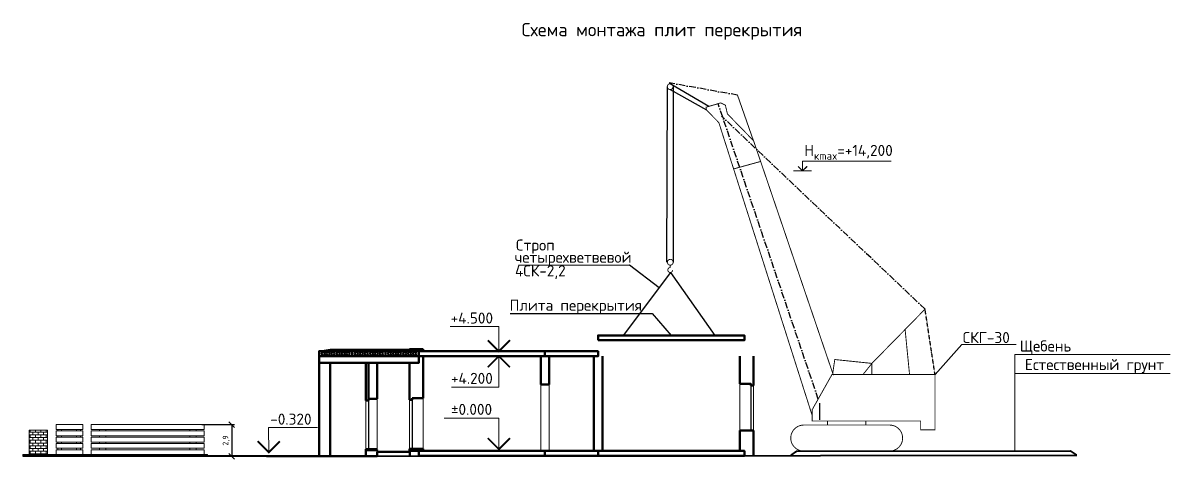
# Model space of a CAD drawing. Header units: millimetres. Extents: x 302528 to 620428, y -80391 to 59551.
# Drawn here: x 473577 to 525363, y -36726 to -17031 of the extents above; entities that cross this region are included whole.
import ezdxf
from ezdxf.enums import TextEntityAlignment as Align

# ---------------------------------------------------------------- set-up
doc = ezdxf.new("R2010")
doc.units = ezdxf.units.MM
doc.header["$MEASUREMENT"] = 0
doc.linetypes.add('ОСЬ1', pattern=[16, 10, -3, 0, -3])
for name, color, linetype, lineweight in [('Выносные', 250, 'Continuous', 15), ('Плита', 30, 'Continuous', 50), ('Покрытие пола', 215, 'Continuous', 30), ('Размер', 7, 'Continuous', 30), ('Стена', 150, 'Continuous', 50), ('Текст', 251, 'Continuous', 9), ('Экспликация', 7, 'Continuous', 15)]:
    doc.layers.add(name, color=color, linetype=linetype, lineweight=lineweight)
doc.layers.add('ЦЕНТР', color=7, linetype='ОСЬ1')
doc.styles.add('ISOCPEUR', font='isocpeur.ttf')
doc.styles.add('мой', font='isocpeui.ttf', dxfattribs={"height": 250})
doc.dimstyles.new('200 строй', dxfattribs={"dimtxt": 250, "dimasz": 250, "dimexe": 125, "dimexo": 63, "dimgap": 100, "dimtad": 1, "dimlfac": 0.002, "dimrnd": 0.1, "dimtxsty": 'мой', "dimblk": 'OBLIQUE', "dimcen": 2.5, "dimadec": 0, "dimazin": 0, "dimtfac": 1, "dimtmove": 0, "dimatfit": 3, "dimldrblk": 'OBLIQUE', "dimfxl": 1.25, "dimarcsym": 0})

# ---------------------------------------------------------------- blocks, each defined once
blk = doc.blocks.new('_Oblique')
at = {"color": 0, "lineweight": -2}
blk.add_line((-0.5, -0.5), (0.5, 0.5), dxfattribs=at)
blk = doc.blocks.new('*D307')
at = {"color": 0, "lineweight": -2, "ltscale": 100, "transparency": 16777216}
for p, q in [((481659, -35170), (483126, -35170)), ((483001, -35170), (483001, -36601)), ((481659, -36601), (483126, -36601))]:
    blk.add_line(p, q, dxfattribs=at)
at = {"layer": 'Defpoints', "color": 0, "lineweight": 9, "ltscale": 100, "transparency": 16777216}
for p in [(481596, -35170), (481596, -36601), (483001, -36601)]:
    blk.add_point(p, dxfattribs=at)
at = {"color": 0, "lineweight": -2, "ltscale": 100, "transparency": 16777216, "xscale": 250, "yscale": 250, "zscale": 250}
for p, rotation in [((483001, -35170), 90), ((483001, -36601), 270)]:
    blk.add_blockref('_Oblique', p, dxfattribs=dict(at, rotation=rotation))
at = {"color": 0, "lineweight": 15, "ltscale": 100, "transparency": 16777216, "insert": (482751, -35886), "char_height": 250, "attachment_point": 5, "rotation": 90, "style": 'мой'}
blk.add_mtext('{\\fISOCPEUR|b0|i0|c204|p34;2,9}', dxfattribs=at)

msp = doc.modelspace()

# ---------------------------------------------------------------- hatches: boundary and pattern name
at = {"lineweight": 15, "ltscale": 100}
h = msp.add_hatch(dxfattribs=at)
h.set_pattern_fill('AR-B816', scale=0.6)
h.set_pattern_definition([(0, (-16706.8, 1251718.56), (0, 121.92), []), (90, (-16706.8, 1251718.56), (-121.92, 121.92), [121.92, -121.92])])
h.paths.add_polyline_path([(474692.446, -35421.443), (473852.446, -35421.443), (473852.446, -36521.443), (474692.446, -36521.443)])

# ---------------------------------------------------------------- linework, layer by layer
for p, q in [((502663.953, -19908.18), (502630.207, -27837.786)), ((502923.953, -19908.18), (502930.207, -27837.786)), ((495945.422, -27968.482), (500964.825, -27954.011)), ((495572.253, -30156.836), (501989.147, -30155.39)), ((509552.437, -34955.643), (509552.437, -34205.643))]:
    msp.add_line(p, q)
at = {"lineweight": 30, "ltscale": 100}
for p, q in [((504544.174, -20799.118), (502793.953, -19778.18)), ((502793.953, -20038.18), (504432.411, -20959.964))]:
    msp.add_line(p, q, dxfattribs=at)
at = {"lineweight": 15, "ltscale": 100}
for p, q in [((506560.133, -22350.44), (505841.63, -20289.502)), ((515956.544, -31548.032), (514752.437, -32905.643)), ((515956.544, -31548.032), (518420.651, -31548.032)), ((518353.644, -32007.192), (525363.283, -32005.818)), ((518353.644, -36359.619), (518353.644, -32007.192)), ((518353.644, -32861.755), (525363.283, -32860.38)), ((509480.792, -34015.804), (509477.971, -34015.804)), ((476274.206, -35390.392), (476274.206, -35170.392)), ((474692.446, -35421.443), (473852.446, -35421.443)), ((473852.446, -35421.443), (473852.446, -36521.443)), ((474692.446, -35421.443), (474432.446, -35421.443)), ((474692.446, -36521.443), (474692.446, -35421.443)), ((474692.446, -36521.443), (474692.446, -35421.443)), ((476274.206, -35673.155), (476274.206, -35453.155)), ((476274.206, -35955.918), (476274.206, -35735.918)), ((476274.206, -36238.68), (476274.206, -36018.68)), ((474610.078, -36521.443), (473577.433, -36521.443)), ((473577.433, -36521.443), (473577.433, -36600.643)), ((473852.446, -36521.443), (473852.446, -36301.443)), ((473852.446, -36521.443), (473852.446, -36455.443)), ((475810.078, -36521.443), (474610.078, -36521.443)), ((475074.206, -36301.443), (475074.206, -36521.443)), ((476510.078, -36521.443), (475810.078, -36521.443)), ((476274.206, -36521.443), (476274.206, -36301.443)), ((476310.078, -36521.443), (481910.078, -36521.443)), ((481610.078, -36521.443), (476510.078, -36521.443)), ((476660.078, -36521.443), (476660.078, -36301.443)), ((476660.078, -36521.443), (476660.078, -36301.443)), ((476660.078, -36301.443), (481760.078, -36301.443)), ((481910.078, -36600.643), (476910.078, -36600.643)), ((478250.832, -36521.443), (477950.832, -36521.443)), ((480110.078, -36521.443), (479410.078, -36521.443)), ((481910.078, -36521.443), (481610.078, -36521.443)), ((481910.078, -36521.443), (481610.078, -36521.443)), ((481760.078, -36521.443), (481760.078, -36301.443)), ((481910.078, -36521.443), (481910.078, -36600.643)), ((481910.078, -36600.643), (486944.266, -36600.643))]:
    msp.add_line(p, q, dxfattribs=at)
at = {"color": 7, "lineweight": 20, "ltscale": 100}
msp.add_line((509183.096, -23717.257), (508359.339, -23717.257), dxfattribs=at)
at = {"color": 7, "lineweight": 50, "ltscale": 100}
for p, q in [((505539.36, -31140.643), (500149.171, -31140.643)), ((505539.36, -31360.643), (500149.171, -31360.643))]:
    msp.add_line(p, q, dxfattribs=at)
at = {"lineweight": 40, "ltscale": 100}
for p, q in [((481910.078, -36600.643), (473577.433, -36600.643)), ((486944.266, -36600.643), (481910.078, -36600.643)), ((486444.266, -36600.643), (521148.34, -36557.077)), ((508506.09, -36364.146), (508240.608, -36548.456)), ((508506.09, -36364.146), (520856.135, -36354.215)), ((520856.135, -36354.215), (521121.618, -36538.525))]:
    msp.add_line(p, q, dxfattribs=at)
at = {"const_width": 40}
for points in [[(502923.953, -19908.18, -1), (502663.953, -19908.18, -1)], [(502930.207, -27837.786, -1), (502670.207, -27837.786, -1)], [(512702.437, -35189.146), (508827.437, -35189.146, 1), (508827.437, -36364.146), (512702.437, -36364.146, 1)]]:
    msp.add_lwpolyline(points, format="xyb", close=True, dxfattribs=at)
for points in [[(504993.481, -21530.776), (504432.411, -20959.964), (504419.677, -20835.614), (505078.431, -20642.5), (505290.125, -20746.475), (505380.614, -21139.3), (506560.133, -22350.44)], [(509202.437, -34743.105), (504993.481, -21530.776)], [(510165.567, -32941.154), (506560.876, -22350.236)], [(506879.658, -23286.846), (505659.968, -23622.945)], [(502800.207, -28087.786), (502800.207, -27967.786)], [(514302.437, -29955.643), (511902.437, -32405.643), (511502.437, -32905.643)], [(513602.437, -32905.643), (513402.437, -30880.643)], [(511902.437, -32905.643), (511902.437, -32405.643), (510227.437, -32230.643), (510127.437, -32905.643)], [(509902.437, -35005.643), (509202.437, -35005.643), (509202.437, -34505.643), (510102.437, -32905.643), (514752.437, -32905.643), (514752.437, -35405.643), (514102.437, -35405.643), (514102.437, -35005.643), (509902.437, -35005.643)], [(509902.437, -35189.146), (509902.437, -35005.643)], [(511627.437, -35189.146), (511627.437, -35005.643)]]:
    msp.add_lwpolyline(points, dxfattribs=at)
at = {"color": 7, "lineweight": 20, "ltscale": 100}
for points in [[(508771.218, -23717.257), (508771.218, -23267.257), (512771.097, -23267.257)], [(508971.218, -23513.159), (508771.218, -23713.159), (508571.218, -23513.159)], [(508575.316, -23517.257), (508775.316, -23717.257), (508975.316, -23517.257)]]:
    msp.add_lwpolyline(points, dxfattribs=at)
at = {"const_width": 40}
msp.add_lwpolyline([(502910.207, -28187.786, -1), (502690.207, -28187.786, -0.414214), (502800.207, -28077.786, -1)], format="xyb", dxfattribs=at)
at = {"linetype": 'ByBlock', "lineweight": 9}
for points in [[(495063.148, -31860.643), (495063.148, -30733.482), (492862.721, -30733.482)], [(495063.148, -32080.643), (495063.148, -33480.643), (492922.213, -33480.643)], [(495063.148, -36280.643), (495063.148, -34880.643), (492598.925, -34880.643)], [(484675.756, -36421.831), (484665.517, -35293.865), (486876.963, -35293.865)]]:
    msp.add_lwpolyline(points, dxfattribs=at)
at = {"linetype": 'ByBlock', "lineweight": 9, "const_width": 80}
for points in [[(494563.148, -31360.643), (495063.148, -31860.643), (495563.148, -31360.643)], [(494563.148, -32580.643), (495063.148, -32080.643), (495563.148, -32580.643)], [(484175.756, -35921.831), (484675.756, -36421.831), (485175.756, -35921.831)], [(494563.148, -35780.643), (495063.148, -36280.643), (495563.148, -35780.643)]]:
    msp.add_lwpolyline(points, dxfattribs=at)
for points in [[(506444.266, -33400.643), (506444.266, -35430.643)], [(489184.266, -34075.643), (489184.266, -36285.643)], [(491144.266, -34050.643), (491144.266, -36260.643)]]:
    msp.add_lwpolyline(points)
at = {"lineweight": 15, "ltscale": 100}
for points in [[(475074.206, -35170.392), (476274.206, -35170.392), (476274.206, -35390.392), (475074.206, -35390.392)], [(476660.078, -35170.392), (481760.078, -35170.392), (481760.078, -35390.392), (476660.078, -35390.392)], [(475074.206, -35453.155), (476274.206, -35453.155), (476274.206, -35673.155), (475074.206, -35673.155)], [(475145.954, -35453.155), (475321.202, -35453.155), (475321.202, -35390.392), (475145.954, -35390.392)], [(475145.954, -35735.918), (475321.202, -35735.918), (475321.202, -35673.155), (475145.954, -35673.155)], [(476001.074, -35453.155), (476176.321, -35453.155), (476176.321, -35390.392), (476001.074, -35390.392)], [(476001.074, -35735.918), (476176.321, -35735.918), (476176.321, -35673.155), (476001.074, -35673.155)], [(476660.078, -35453.155), (481760.078, -35453.155), (481760.078, -35673.155), (476660.078, -35673.155)], [(477026.509, -35453.155), (477314.019, -35453.155), (477314.019, -35390.392), (477026.509, -35390.392)], [(477026.509, -35735.918), (477314.019, -35735.918), (477314.019, -35673.155), (477026.509, -35673.155)], [(481115.929, -35453.155), (481403.439, -35453.155), (481403.439, -35390.392), (481115.929, -35390.392)], [(481115.929, -35735.918), (481403.439, -35735.918), (481403.439, -35673.155), (481115.929, -35673.155)], [(475074.206, -35735.918), (476274.206, -35735.918), (476274.206, -35955.918), (475074.206, -35955.918)], [(475074.206, -36018.68), (476274.206, -36018.68), (476274.206, -36238.68), (475074.206, -36238.68)], [(475145.954, -36018.68), (475321.202, -36018.68), (475321.202, -35955.918), (475145.954, -35955.918)], [(475145.954, -36301.443), (475321.202, -36301.443), (475321.202, -36238.68), (475145.954, -36238.68)], [(476001.074, -36018.68), (476176.321, -36018.68), (476176.321, -35955.918), (476001.074, -35955.918)], [(476001.074, -36301.443), (476176.321, -36301.443), (476176.321, -36238.68), (476001.074, -36238.68)], [(476660.078, -35735.918), (481760.078, -35735.918), (481760.078, -35955.918), (476660.078, -35955.918)], [(476660.078, -36018.68), (481760.078, -36018.68), (481760.078, -36238.68), (476660.078, -36238.68)], [(477026.509, -36018.68), (477314.019, -36018.68), (477314.019, -35955.918), (477026.509, -35955.918)], [(477026.509, -36301.443), (477314.019, -36301.443), (477314.019, -36238.68), (477026.509, -36238.68)], [(481115.929, -36018.68), (481403.439, -36018.68), (481403.439, -35955.918), (481115.929, -35955.918)], [(481115.929, -36301.443), (481403.439, -36301.443), (481403.439, -36238.68), (481115.929, -36238.68)], [(475074.206, -36301.443), (476274.206, -36301.443), (476274.206, -36521.443), (475074.206, -36521.443)], [(476660.078, -36301.443), (481760.078, -36301.443), (481760.078, -36521.443), (476660.078, -36521.443)]]:
    msp.add_lwpolyline(points, close=True, dxfattribs=at)
at = {"layer": 'Выносные', "color": 7, "lineweight": 25, "ltscale": 500}
for p, q in [((500964.825, -27954.011), (502294.533, -28982.719)), ((502811.326, -28297.223), (500667.684, -31140.643)), ((502811.326, -28297.223), (504808.009, -31140.643)), ((501989.147, -30155.39), (502844.266, -31140.643))]:
    msp.add_line(p, q, dxfattribs=at)
at = {"layer": 'Плита'}
for points in [[(499544.266, -31360.643), (506144.266, -31360.643), (506144.266, -31140.643), (499544.266, -31140.643)], [(491444.266, -32080.643), (486944.266, -32080.643), (486944.266, -31860.643), (491444.266, -31860.643)], [(491444.266, -32080.643), (497144.266, -32080.643), (497144.266, -31860.643), (491444.266, -31860.643)], [(497144.266, -32080.643), (499544.266, -32080.643), (499544.266, -31860.643), (497144.266, -31860.643)], [(491444.266, -36580.643), (497144.266, -36580.643), (497144.266, -36360.643), (491444.266, -36360.643)], [(497144.266, -36580.643), (499544.266, -36580.643), (499544.266, -36360.643), (497144.266, -36360.643)], [(499544.266, -36580.643), (506144.266, -36580.643), (506144.266, -36360.643), (499544.266, -36360.643)]]:
    msp.add_lwpolyline(points, close=True, dxfattribs=at)
for points in [[(488444.266, -31860.643), (488444.266, -32080.643)], [(489944.266, -31860.643), (489944.266, -32080.643)]]:
    msp.add_lwpolyline(points, dxfattribs=at)
for centre in [(487132.251, -31971.58), (487354.006, -31971.58), (487573.693, -31971.58), (487814.838, -31971.58), (488034.525, -31971.58), (488256.28, -31971.58), (488632.251, -31971.58), (488854.006, -31971.58), (489073.693, -31971.58), (489314.838, -31971.58), (489534.525, -31971.58), (489756.28, -31971.58), (490132.251, -31971.58), (490354.006, -31971.58), (490573.693, -31971.58), (490814.838, -31971.58), (491034.525, -31971.58), (491256.28, -31971.58)]:
    msp.add_circle(centre, 75.198, dxfattribs=at)
at = {"layer": 'Покрытие пола'}
msp.add_lwpolyline([(491024.266, -31780.643), (487454.266, -31780.643), (486902.677, -31867.167)], dxfattribs=at)
at = {"layer": 'Стена'}
for p, q in [((496954.266, -33360.643), (496954.266, -32080.643)), ((497334.266, -33360.643), (497334.266, -32080.643)), ((499354.266, -36360.643), (499354.266, -32080.643)), ((499734.266, -36360.643), (499734.266, -32080.643)), ((486944.266, -36599.584), (486944.266, -32380.643)), ((487454.266, -36330.643), (487454.266, -32380.643)), ((489059.266, -36600.643), (487454.266, -36600.643)), ((489569.266, -36600.643), (489569.266, -36400.643)), ((491044.266, -36400.643), (489569.266, -36400.643)), ((491044.266, -36400.643), (489569.266, -36400.643))]:
    msp.add_line(p, q, dxfattribs=at)
for points in [[(486944.266, -32080.643), (487454.266, -32080.643)], [(488444.266, -32080.643), (486944.266, -32080.643)], [(491024.266, -31760.643), (491024.266, -31860.643)], [(491644.266, -31760.643), (491024.266, -31760.643)], [(491024.266, -32080.643), (491644.266, -32080.643)], [(491644.266, -31860.643), (491644.266, -31760.643)], [(491644.266, -33980.643), (491644.266, -32080.643)], [(505944.266, -33330.643), (505944.266, -32080.643)], [(506564.266, -33400.643), (506564.266, -32080.643)], [(489064.266, -32380.643), (489064.266, -34075.643)], [(489184.266, -32380.643), (489184.266, -34075.643)], [(489564.266, -32380.643), (489564.266, -34005.643)], [(491024.266, -32380.643), (491024.266, -34050.643)], [(496954.266, -33360.643), (497334.266, -33360.643)], [(505944.266, -33330.643), (506444.266, -33330.643), (506444.266, -33400.643), (506564.266, -33400.643)], [(489184.266, -34005.643), (489184.266, -34075.643), (489064.266, -34075.643)], [(489564.266, -34005.643), (489184.266, -34005.643)], [(491144.266, -33980.643), (491144.266, -34050.643), (491024.266, -34050.643)], [(491644.266, -33980.643), (491144.266, -33980.643)], [(505944.266, -36360.643), (505944.266, -35430.643)], [(505944.266, -35430.643), (506564.266, -35430.643)], [(506564.237, -36564.602), (506564.237, -36564.602), (506564.266, -35430.643)], [(486944.266, -36600.643), (484576.657, -36600.643)], [(487454.266, -36600.643), (486944.266, -36600.643)], [(487454.266, -36600.643), (487454.266, -36330.643)], [(487454.266, -36600.643), (489059.266, -36600.643)], [(489059.266, -36600.643), (489059.266, -36330.643)], [(489059.266, -36600.643), (489569.266, -36600.643)], [(489564.266, -36285.643), (489064.266, -36285.643)], [(489064.266, -36285.643), (489064.266, -36330.643)], [(489064.266, -36330.643), (489564.266, -36330.643), (489564.266, -36305.643)], [(489569.266, -36400.643), (491044.266, -36400.643)], [(491644.266, -36260.643), (491024.266, -36260.643)], [(491044.266, -36360.643), (491024.266, -36360.643), (491024.266, -36260.643)], [(491044.266, -36580.643), (491044.266, -36360.643), (491444.266, -36360.643)], [(491644.266, -36360.643), (491644.266, -36260.643)]]:
    msp.add_lwpolyline(points, dxfattribs=at)
msp.add_lwpolyline([(486944.266, -32080.643), (491444.266, -32080.643), (491444.266, -32380.643), (486944.266, -32380.643)], close=True, dxfattribs=at)
at = {"layer": 'Стена', "lineweight": 9}
for points in [[(496954.266, -33360.643), (496954.266, -36360.643)], [(497334.266, -33360.643), (497334.266, -36360.643)], [(505944.266, -33330.643), (505944.266, -35430.643)], [(506564.266, -35430.643), (506564.266, -33400.643)], [(489064.266, -36285.643), (489064.266, -34075.643)], [(489564.266, -34005.643), (489564.266, -36285.643)], [(491024.266, -36260.643), (491024.266, -34050.643)], [(491644.266, -33980.643), (491644.266, -36260.643)]]:
    msp.add_lwpolyline(points, dxfattribs=at)
at = {"layer": 'Текст'}
for p, q in [((485191.006, -36600.643), (485601.368, -36600.643)), ((505694.266, -36580.643), (505059.3, -36580.643))]:
    msp.add_line(p, q, dxfattribs=at)
for points in [[(489564.266, -36305.643), (489564.266, -36285.643)], [(489569.266, -36400.643), (489564.266, -36330.643)]]:
    msp.add_lwpolyline(points, dxfattribs=at)
at = {"layer": 'ЦЕНТР', "ltscale": 30}
for p, q in [((505841.63, -20289.502), (502755.692, -19737.136)), ((509480.792, -34015.804), (504962.635, -20676.446)), ((514302.437, -29955.643), (505116.475, -21240.312))]:
    msp.add_line(p, q, dxfattribs=at)
at = {"layer": 'ЦЕНТР'}
msp.add_line((514752.437, -32905.643), (514302.437, -29955.643), dxfattribs=at)

# ---------------------------------------------------------------- texts
at = {"linetype": 'ByBlock', "lineweight": 9, "style": 'ISOCPEUR'}
for s, p in [('+4.500', (494800.693, -30757.157)), ('+4.200', (494790.027, -33480.643)), ('%%p0.000', (494758.389, -34880.643))]:
    msp.add_text(s, height=500, dxfattribs=at).set_placement(p, align=Align.BOTTOM_RIGHT)
msp.add_text('СКГ-30', height=500, dxfattribs=at).set_placement((517067.017, -31638.571), align=Align.BOTTOM_CENTER)
msp.add_text('-0.320', height=500, dxfattribs=at).set_placement((484741.124, -35322.4), align=Align.BOTTOM_LEFT)
at = {"color": 7, "char_height": 500, "attachment_point": 9, "style": 'ISOCPEUR'}
for s, insert in [('Щебень', (520899.797, -32006.693)), ('Естественный грунт', (525091.65, -32844.413))]:
    msp.add_mtext_dynamic_manual_height_columns(s, width=7211.29017, gutter_width=2500, heights=[0], dxfattribs=dict(at, insert=insert))
at = {"layer": 'Размер', "color": 7, "insert": (496086.688, -17033.176), "char_height": 600, "attachment_point": 1, "style": 'ISOCPEUR'}
msp.add_mtext_dynamic_manual_height_columns('Схема монтажа плит перекрытия', width=15741.30151, gutter_width=1250, heights=[0], dxfattribs=at)
at = {"layer": 'Экспликация', "color": 7, "lineweight": 15, "style": 'ISOCPEUR'}
for s, p in [('Cтроп', (495819.135, -27310.893)), ('четырехветвевой ', (495775.263, -27861.504)), ('4СК-2,2 ', (495790.899, -28476.426)), ('Плита перекрытия', (495547.137, -30030.026))]:
    msp.add_text(s, height=500, dxfattribs=at).set_placement(p)
at = {"layer": 'Экспликация', "color": 7, "lineweight": 15, "insert": (508854.82, -23207.812), "char_height": 500, "attachment_point": 7, "style": 'ISOCPEUR'}
msp.add_mtext_dynamic_manual_height_columns('\\A1;H{\\H0.7x;\\S^ кmax;}=+14,200', width=2841.29847, gutter_width=2500, heights=[0], dxfattribs=at)

# ---------------------------------------------------------------- dimensions: what is measured, and where the dimension line sits
at = {"lineweight": 15, "ltscale": 100}
dim = msp.add_linear_dim(base=(483000.728, -36600.643), p1=(481595.886, -35170.392), p2=(481595.886, -36600.643), angle=90, text='{\\fISOCPEUR|b0|i0|c204|p34;<>}', dimstyle='200 строй', dxfattribs=at)
dim.commit()
dim.dimension.update_dxf_attribs({"geometry": '*D307', "text_midpoint": (482750.728, -35885.517)})

doc.saveas('drawing.dxf')
